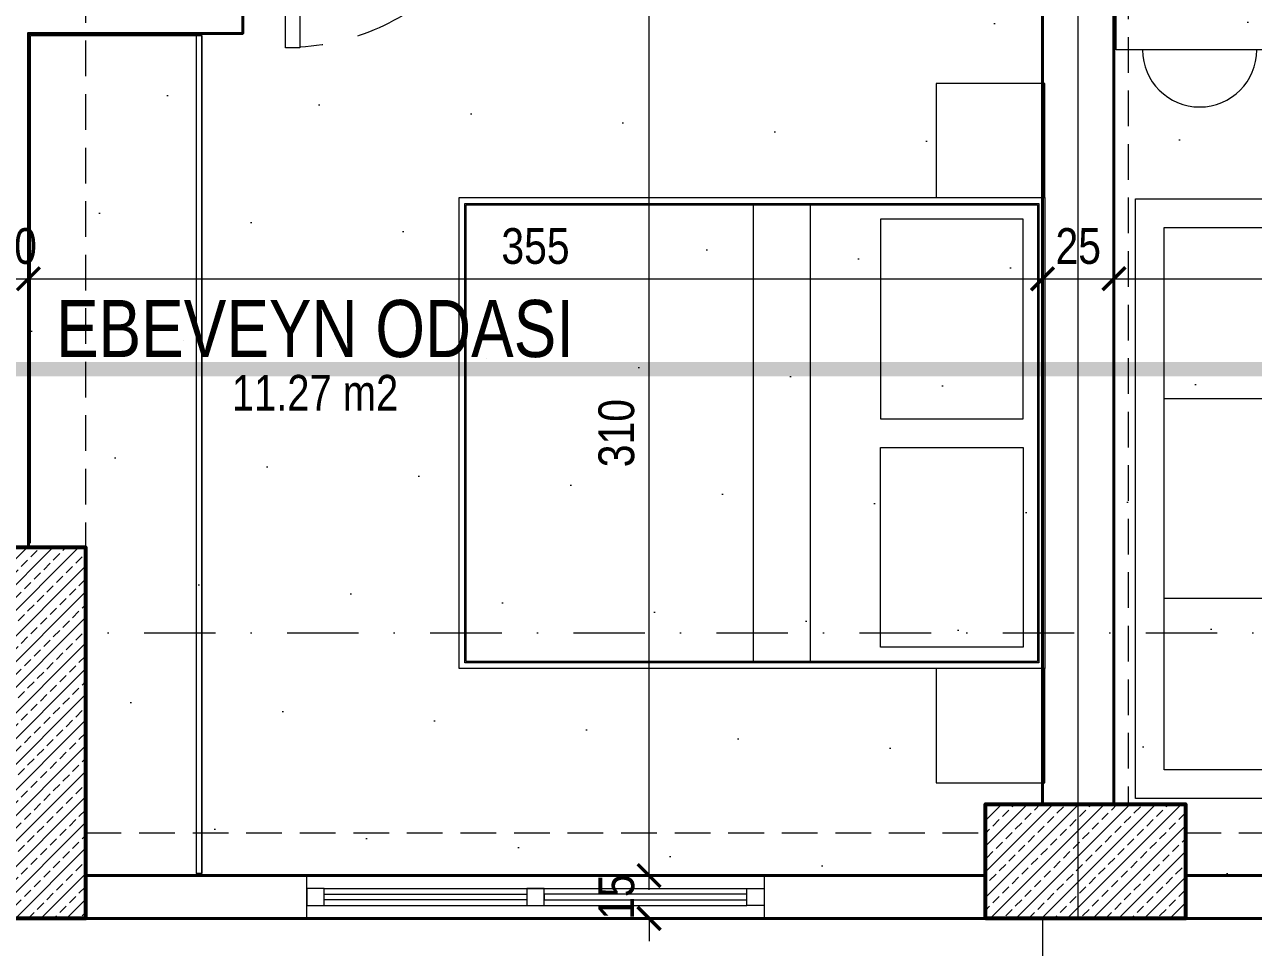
# Model space of a CAD drawing. Header units: centimetres. Extents: x 6300 to 11550, y 0 to 5300.
# Drawn here: x 7353.8 to 7783.9, y 1476.3 to 1799.5 of the extents above; entities that cross this region are included whole.
import ezdxf
from ezdxf.enums import TextEntityAlignment as Align
from ezdxf.xclip import XClip

# ---------------------------------------------------------------- set-up
doc = ezdxf.new("R2010")
doc.units = ezdxf.units.CM
doc.header["$LTSCALE"] = 100
doc.header["$XCLIPFRAME"] = 0
for name, pattern in [('D BLOK_AKS_NK$0$DASHDOT2', [0.5, 0.25, -0.125, 0, -0.125]), ('D BLOK_KESİT ÇİZGİSİ$0$DASHDOT', [1, 0.5, -0.25, 0, -0.25]), ('D BLOK_STA_NK$0$HIDDEN2', [0.1875, 0.125, -0.0625]), ('xref_1+1_B_PLAN$0$HIDDEN', [0.375, 0.25, -0.125])]:
    doc.linetypes.add(name, pattern=pattern)
for name, color, linetype, lineweight in [('D BLOK_AKS_NK$0$MYD - AKS', 8, 'D BLOK_AKS_NK$0$DASHDOT2', 15), ('D BLOK_KESİT ÇİZGİSİ$0$MYD - TEXT-KESIT', 3, 'D BLOK_KESİT ÇİZGİSİ$0$DASHDOT', 18), ('D BLOK_STA_NK$0$MYD - B-H', 37, 'Continuous', 20), ('D BLOK_STA_NK$0$MYD - BA', 6, 'Continuous', 53), ('D BLOK_STA_NK$0$MYD - IZ-1', 8, 'D BLOK_STA_NK$0$HIDDEN2', 20), ('D BLOK_STA_NK$0$MYD - WIPEOUT', 241, 'Continuous', 0), ('D BLOK_ZK$0$MYD - DIM-IC', 10, 'Continuous', 20), ('xref_1+1_A2_PLAN$0$MYD - DUVAR', 4, 'Continuous', 40), ('xref_1+1_A2_PLAN$0$SAA_TEFRİS', 254, 'Continuous', 5), ('xref_1+1_B_PLAN$0$MYD - CAM', 3, 'Continuous', 5), ('xref_1+1_B_PLAN$0$MYD - CAM-PER', 8, 'Continuous', 15), ('xref_1+1_B_PLAN$0$MYD - DUVAR', 4, 'Continuous', 40), ('xref_1+1_B_PLAN$0$MYD - GOR-ARKA', 8, 'Continuous', 9), ('xref_1+1_B_PLAN$0$MYD - KAPI', 2, 'Continuous', 20), ('xref_1+1_B_PLAN$0$SAA_TEFRİS', 254, 'Continuous', 5), ('xref_1+1_B_TEXT$0$MYD - TEXT', 7, 'Continuous', 20), ('xref_1+1_B_TEXT$0$MYD - TEXT-M2', 1, 'Continuous', 20)]:
    doc.layers.add(name, color=color, linetype=linetype, lineweight=lineweight)
for name, color, linetype, lineweight, plot in [('xref_1+1_A2_PLAN$0$MYD - ALAN-BRUT', 190, 'Continuous', 9, False), ('xref_1+1_A2_TEXT$0$MYD - ALAN-BRUT', 190, 'Continuous', 9, False), ('xref_1+1_A2_TEXT$0$MYD - ALAN-NET', 30, 'Continuous', 9, False), ('xref_1+1_B_PLAN$0$MYD - ALAN-BRUT', 190, 'Continuous', 9, False), ('xref_1+1_B_TEXT$0$MYD - ALAN-BRUT', 190, 'Continuous', 9, False), ('xref_1+1_B_TEXT$0$MYD - ALAN-NET', 30, 'Continuous', 9, False)]:
    doc.layers.add(name, color=color, linetype=linetype, lineweight=lineweight, plot=plot)
doc.styles.add('D BLOK_KESİT ÇİZGİSİ$0$MYD_4.00mm', font='ARIALN.TTF', dxfattribs={"height": 40})
doc.styles.add('D BLOK_ZK$0$MYD_1.25mm', font='ARIALN.TTF', dxfattribs={"height": 12.5})
doc.styles.add('xref_1+1_B_TEXT$0$0ZG_2.50mm_B', font='arial.ttf', dxfattribs={"width": 0.8, "height": 25})
doc.styles.add('xref_1+1_B_TEXT$0$0ZG_4.00mm_B', font='arial.ttf', dxfattribs={"width": 0.8, "height": 40})
doc.styles.add('xref_1+1_B_TEXT$0$Standard', font='arial.ttf')
doc.dimstyles.new('D BLOK_ZK$0$MYD_DIM050', dxfattribs={"dimscale": 0, "dimtxt": 12.5, "dimasz": 8, "dimexe": 5, "dimexo": 0, "dimgap": 5, "dimtad": 1, "dimdec": 1, "dimrnd": 0.5, "dimzin": 12, "dimdsep": 46, "dimtxsty": 'D BLOK_ZK$0$MYD_1.25mm', "dimblk": 'D BLOK_ZK$0$_ARCHTICK', "dimcen": 0.09, "dimdle": 5, "dimclrd": 256, "dimclre": 256, "dimclrt": 256, "dimadec": 0, "dimazin": 0, "dimtfac": 1, "dimtdec": 1, "dimtix": 1, "dimtofl": 0, "dimtmove": 2, "dimatfit": 1, "dimldrblk": 'D BLOK_ZK$0$_ARCHTICK', "dimfxl": 30, "dimfxlon": 1, "dimtolj": 1, "dimtzin": 0, "dimlwd": -1, "dimlwe": -1, "dimarcsym": 0})

# ---------------------------------------------------------------- blocks, each defined once
blk = doc.blocks.new('xref_1+1_B_TEXT$0$TAG_MAHAL_01')
at = {"style": 'xref_1+1_B_TEXT$0$Standard', "width": 0.65, "flags": 1}
blk.add_attdef('M2', text='', height=20, dxfattribs=at).set_placement((0, 0), align=Align.MIDDLE_RIGHT)
at = {"layer": 'xref_1+1_B_TEXT$0$MYD - TEXT', "style": 'xref_1+1_B_TEXT$0$0ZG_4.00mm_B', "width": 0.8}
blk.add_attdef('MAHAL_ADI', text='', height=40, dxfattribs=at).set_placement((0, -32.5), align=Align.MIDDLE_CENTER)
at = {"layer": 'xref_1+1_B_TEXT$0$MYD - TEXT-M2', "style": 'xref_1+1_B_TEXT$0$0ZG_2.50mm_B', "width": 0.8}
blk.add_attdef('MAHAL_M2', text='', height=25, dxfattribs=at).set_placement((0, -77.5), align=Align.MIDDLE_CENTER)
blk = doc.blocks.new('xref_1+1_B_TEXT')
at = {"layer": 'xref_1+1_B_TEXT$0$MYD - ALAN-NET'}
h = blk.add_hatch(dxfattribs=at)
h.set_pattern_fill('DOTS', color=1, scale=30, angle=60)
h.paths.add_polyline_path([(752.28, 390.61), (502.28, 390.61), (502.28, 295.61), (752.28, 295.61)])
h.paths.add_polyline_path([(1097.28, 305.61), (782.28, 305.61), (782.28, 420.61), (762.28, 420.61), (762.28, 600.61), (837.28, 600.61), (837.28, 675.61), (947.28, 675.61), (947.28, 615.61), (1117.28, 615.61), (1117.28, 330.61), (1097.28, 330.61)])
h.paths.add_polyline_path([(752.28, 405.61), (477.28, 405.61), (477.28, 450.61), (452.28, 450.61), (452.28, 930.61), (477.28, 930.61), (477.28, 933.11), (727.28, 933.11), (727.28, 908.11), (752.28, 908.11)])
h.paths.add_polyline_path([(947.28, 875.61), (782.28, 875.61), (782.28, 860.61), (762.28, 860.61), (762.28, 790.61), (752.28, 790.61), (752.28, 685.61), (947.28, 685.61)])
h.paths.add_polyline_path([(1057.28, 795.61), (1057.28, 875.61), (957.28, 875.61), (957.28, 625.61), (1117.28, 625.61), (1117.28, 795.61)])
h.paths.add_polyline_path([(762.28, 679.86), (827.28, 679.86), (827.28, 610.61), (762.28, 610.61)])
at = {"layer": 'xref_1+1_B_TEXT$0$MYD - ALAN-BRUT'}
blk.add_lwpolyline([(497.28, 290.61), (1129.78, 290.61), (1129.78, 805.61), (1067.28, 805.61), (1067.28, 890.61), (782.28, 890.61), (782.28, 918.11), (737.28, 918.11), (737.28, 960.61), (437.28, 960.61), (437.28, 390.61), (497.28, 390.61)], close=True, dxfattribs=at)
at = {"layer": 'xref_1+1_B_TEXT$0$MYD - ALAN-NET'}
blk.add_lwpolyline([(1097.28, 305.61), (782.28, 305.61), (782.28, 420.61), (762.28, 420.61), (762.28, 600.61), (837.28, 600.61), (837.28, 675.61), (947.28, 675.61), (947.28, 615.61), (1117.28, 615.61), (1117.28, 330.61), (1097.28, 330.61)], close=True, dxfattribs=at)
ref = blk.add_blockref('xref_1+1_B_TEXT$0$TAG_MAHAL_01', (862.6, 513.51), dxfattribs=dict(xscale=0.5, yscale=0.5, zscale=0.5))
ref.add_attrib('MAHAL_ADI', 'EBEVEYN ODASI', dxfattribs={"layer": 'xref_1+1_B_TEXT$0$MYD - TEXT', "height": 20, "style": 'xref_1+1_B_TEXT$0$0ZG_4.00mm_B', "width": 0.8}).set_placement((862.6, 497.26), align=Align.MIDDLE_CENTER)
ref.add_attrib('MAHAL_M2', '11.27 m2', dxfattribs={"layer": 'xref_1+1_B_TEXT$0$MYD - TEXT-M2', "height": 12.5, "style": 'xref_1+1_B_TEXT$0$0ZG_2.50mm_B', "width": 0.8}).set_placement((862.6, 474.76), align=Align.MIDDLE_CENTER)
blk = doc.blocks.new('xref_1+1_B_PLAN$0$KAPI - 090')
at = {"layer": 'xref_1+1_B_PLAN$0$MYD - KAPI', "ltscale": 2}
for points in [[(10, 80), (5, 80), (5, 0), (10, 0), (10, 80)], [(0, 0), (5, 0)], [(85, 0), (90, 0)]]:
    blk.add_lwpolyline(points, dxfattribs=at)
at = {"layer": 'xref_1+1_B_PLAN$0$MYD - KAPI', "linetype": 'xref_1+1_B_PLAN$0$HIDDEN'}
blk.add_lwpolyline([(85, 0, 0.396012), (10, 79.84)], format="xyb", dxfattribs=at)
blk = doc.blocks.new('*U375')
at = {"layer": 'xref_1+1_B_PLAN$0$MYD - GOR-ARKA'}
blk.add_lwpolyline([(5, 0), (-75, 0), (-75, -10), (5, -10)], close=True, dxfattribs=at)
at = {"layer": 'xref_1+1_B_PLAN$0$MYD - KAPI'}
for points in [[(-80, -11), (-80, 1), (-86, 1), (-86, 0), (-75, 0), (-75, -10), (-86, -10), (-86, -11)], [(5, -10), (5, 0), (16, 0), (16, 1), (16, 1), (10, 1), (10, -11), (16, -11), (16, -10)]]:
    blk.add_lwpolyline(points, close=True, dxfattribs=at)
at = {"layer": 'xref_1+1_B_PLAN$0$MYD - KAPI', "xscale": -1, "rotation": 1.636399016291535e-07}
blk.add_blockref('xref_1+1_B_PLAN$0$KAPI - 090', (10, 0), dxfattribs=at)
blk = doc.blocks.new('xref_1+1_B_PLAN$0$Pencere - 160x20')
at = {"layer": 'xref_1+1_B_PLAN$0$MYD - CAM'}
for points in [[(6, -10.5), (6, -4.5), (0, -4.5), (0, -10.5), (6, -10.5)], [(83, -10.5), (83, -4.5), (77, -4.5), (77, -10.5), (83, -10.5)], [(154, -10.5), (154, -4.5), (160, -4.5), (160, -10.5), (154, -10.5)]]:
    blk.add_lwpolyline(points, dxfattribs=at)
for points in [[(6, -8.5), (6, -6.5), (77, -6.5), (77, -8.5)], [(154, -8.5), (154, -6.5), (83, -6.5), (83, -8.5)]]:
    blk.add_lwpolyline(points, close=True, dxfattribs=at)
at = {"layer": 'xref_1+1_B_PLAN$0$MYD - CAM-PER'}
blk.add_lwpolyline([(0, 0), (160, 0), (160, -15), (0, -15)], close=True, dxfattribs=at)
for points in [[(6, -4.5), (154, -4.5)], [(6, -10.5), (154, -10.5)]]:
    blk.add_lwpolyline(points, dxfattribs=at)
blk = doc.blocks.new('xref_1+1_B_PLAN$0$yatak 160x200')
at = {"layer": 'xref_1+1_B_PLAN$0$SAA_TEFRİS', "elevation": 0}
for points in [[(72993.6, -55381.27), (72993.6, -55546.27), (73198.6, -55546.27), (73198.6, -55381.27)], [(72995.6, -55383.27), (72995.6, -55544.27), (73196.6, -55544.27), (73196.6, -55383.27)], [(72996.1, -55383.77), (72996.1, -55543.77), (73196.1, -55543.77), (73196.1, -55383.77)], [(73141.1, -55458.77), (73191.1, -55458.77), (73191.1, -55388.77), (73141.1, -55388.77)], [(73141.1, -55468.77), (73191.1, -55468.77), (73191.1, -55538.77), (73141.1, -55538.77)]]:
    blk.add_lwpolyline(points, close=True, dxfattribs=at)
for points in [[(73096.65, -55383.77), (73096.65, -55543.77)], [(73116.65, -55383.77), (73116.65, -55543.77)]]:
    blk.add_lwpolyline(points, dxfattribs=at)
blk = doc.blocks.new('xref_1+1_B_PLAN')
at = {"layer": 'xref_1+1_B_PLAN$0$MYD - ALAN-BRUT'}
blk.add_lwpolyline([(437.28, 946.29), (497.28, 946.29), (497.28, 1046.29), (1132.28, 1046.29), (1132.28, 446.29), (767.28, 446.29), (767.28, 363.79), (437.28, 363.79)], close=True, dxfattribs=at)
at = {"layer": 'xref_1+1_B_PLAN$0$MYD - DUVAR'}
for points in [[(1132.28, 446.29), (767.28, 446.29), (767.28, 363.79), (437.28, 363.79), (437.28, 946.29), (752.28, 946.29), (752.28, 1046.29), (1132.28, 1046.29)], [(947.28, 721.29), (1117.28, 721.29), (1117.28, 1031.29), (762.28, 1031.29), (762.28, 736.29), (837.28, 736.29), (837.28, 661.29), (947.28, 661.29)]]:
    blk.add_lwpolyline(points, close=True, dxfattribs=at)
at = {"layer": 'xref_1+1_B_PLAN$0$SAA_TEFRİS'}
blk.add_lwpolyline([(763.03, 914.79), (763.03, 737.04), (823.03, 737.04), (823.03, 1030.54), (821.03, 1030.54)], dxfattribs=at)
for points in [[(823.03, 737.04), (821.03, 737.04), (821.03, 1030.54), (823.03, 1030.54)], [(1118.03, 998.79), (1118.03, 958.79), (1080.03, 958.79), (1080.03, 998.79)], [(1118.03, 793.79), (1118.03, 753.79), (1080.03, 753.79), (1080.03, 793.79)]]:
    blk.add_lwpolyline(points, close=True, dxfattribs=at)
at = {"layer": 'xref_1+1_B_PLAN$0$MYD - CAM', "xscale": -1, "rotation": 180}
blk.add_blockref('xref_1+1_B_PLAN$0$Pencere - 160x20', (859.78, 1031.29), dxfattribs=at)
at = {"layer": 'xref_1+1_B_PLAN$0$MYD - KAPI', "xscale": -1}
blk.add_blockref('*U375', (857.28, 661.29), dxfattribs=at)
at = {"layer": 'xref_1+1_B_PLAN$0$SAA_TEFRİS'}
blk.add_blockref('xref_1+1_B_PLAN$0$yatak 160x200', (-72080.56, 56340.06, 0), dxfattribs=at)
blk = doc.blocks.new('xref_1+1_A2_TEXT')
at = {"layer": 'xref_1+1_A2_TEXT$0$MYD - ALAN-NET'}
h = blk.add_hatch(dxfattribs=at)
h.set_pattern_fill('DOTS', color=1, scale=30, angle=60)
h.set_pattern_definition([(60, (-1963.646, 10066.606), (-29.3382, 44.43473), [0, -47.625])])
h.paths.add_polyline_path([(863.9, 898.03), (863.9, 598.03), (843.9, 598.03), (843.9, 568.03), (553.9, 568.03), (553.9, 898.03)])
h.paths.add_polyline_path([(673.9, 1138.03), (543.9, 1138.03), (543.9, 908.03), (673.9, 908.03)])
h.paths.add_polyline_path([(683.9, 1138.03), (788.9, 1138.03), (788.9, 1053.03), (863.9, 1053.03), (863.9, 908.03), (758.9, 908.03), (758.9, 913.03), (683.9, 913.03)])
h.paths.add_polyline_path([(543.9, 1138.03), (288.9, 1138.03), (288.9, 1068.03), (243.9, 1068.03), (243.9, 593.03), (268.9, 593.03), (268.9, 568.03), (543.9, 568.03)])
h.paths.add_polyline_path([(548.9, 553.03), (308.9, 553.03), (308.9, 478.03), (548.9, 478.03)])
at = {"layer": 'xref_1+1_A2_TEXT$0$MYD - ALAN-BRUT'}
blk.add_lwpolyline([(231.4, 1078.03), (278.9, 1078.03), (278.9, 1153.03), (798.9, 1153.03), (798.9, 1063.03), (876.4, 1063.03), (876.4, 553.03), (553.9, 553.03), (553.9, 473.03), (303.9, 473.03), (303.9, 553.03), (231.4, 553.03)], close=True, dxfattribs=at)
at = {"layer": 'xref_1+1_A2_TEXT$0$MYD - ALAN-NET'}
blk.add_lwpolyline([(543.9, 1138.03), (288.9, 1138.03), (288.9, 1068.03), (243.9, 1068.03), (243.9, 593.03), (268.9, 593.03), (268.9, 568.03), (543.9, 568.03)], close=True, dxfattribs=at)
blk = doc.blocks.new('xref_1+1_A2_PLAN$0$A$Ca6f6c93e')
at = {"layer": 'xref_1+1_A2_PLAN$0$SAA_TEFRİS'}
for p, q in [((-232.43, 262.06), (-292.43, 262.06)), ((-232.43, 192.06), (-292.43, 192.06))]:
    blk.add_line(p, q, dxfattribs=at)
blk.add_lwpolyline([(-189.25, 454.25), (-189.25, 384.25), (-309.25, 384.25), (-309.25, 454.25)], close=True, dxfattribs=at)
for points in [[(-152.43, 122.06), (-302.43, 122.06), (-302.43, 332.06), (-232.43, 332.06), (-232.43, 192.06), (-152.43, 192.06), (-152.43, 122.06)], [(-162.43, 192.06), (-162.43, 132.06), (-292.43, 132.06), (-292.43, 322.06), (-232.43, 322.06)]]:
    blk.add_lwpolyline(points, dxfattribs=at)
blk.add_arc((-280, 384.25), 20, 180, 0, dxfattribs=at)
blk = doc.blocks.new('xref_1+1_A2_PLAN')
at = {"layer": 'xref_1+1_A2_PLAN$0$MYD - ALAN-BRUT'}
blk.add_lwpolyline([(263.59, 1041.39), (933.59, 1041.39), (933.59, 441.39), (598.59, 441.39), (598.59, 361.39), (348.59, 361.39), (348.59, 441.39), (263.59, 441.39)], close=True, dxfattribs=at)
at = {"layer": 'xref_1+1_A2_PLAN$0$MYD - DUVAR'}
for points in [[(908.59, 1041.39), (933.59, 1041.39), (933.59, 441.39), (263.59, 441.39), (263.59, 1041.39), (843.59, 1041.39), (843.59, 1011.39), (908.59, 1011.39)], [(718.59, 1026.39), (333.59, 1026.39), (333.59, 956.39), (288.59, 956.39), (288.59, 456.39), (588.59, 456.39), (588.59, 796.39), (718.59, 796.39)]]:
    blk.add_lwpolyline(points, close=True, dxfattribs=at)
blk.add_blockref('xref_1+1_A2_PLAN$0$A$Ca6f6c93e', (598.59, 361.39))
blk = doc.blocks.new('D BLOK_STA_NK')
for points in [[(1045.11, 1616.42), (1075.11, 1616.42), (1075.11, 1486.42), (1045.11, 1486.42)], [(1390.11, 1526.42), (1460.11, 1526.42), (1460.11, 1486.42), (1390.11, 1486.42)]]:
    blk.add_wipeout(points).dxf.layer = 'D BLOK_STA_NK$0$MYD - WIPEOUT'
at = {"layer": 'D BLOK_STA_NK$0$MYD - B-H'}
h = blk.add_hatch(dxfattribs=at)
h.set_pattern_fill('ANSI33', color=256)
h.paths.add_polyline_path([(1045.11, 1486.42), (1045.11, 1616.42), (1075.11, 1616.42), (1075.11, 1486.42)])
h = blk.add_hatch(dxfattribs=at)
h.set_pattern_fill('ANSI33', color=256)
h.paths.add_polyline_path([(1390.11, 1486.42), (1390.11, 1526.42), (1460.11, 1526.42), (1460.11, 1486.42)])
at = {"layer": 'D BLOK_STA_NK$0$MYD - BA'}
for points in [[(1045.11, 1486.42), (1045.11, 1616.42), (1075.11, 1616.42), (1075.11, 1486.42)], [(1390.11, 1486.42), (1390.11, 1526.42), (1460.11, 1526.42), (1460.11, 1486.42)]]:
    blk.add_lwpolyline(points, close=True, dxfattribs=at)
at = {"layer": 'D BLOK_STA_NK$0$MYD - IZ-1', "color": 215, "true_color": 0xa953a0}
for points in [[(1045.11, 1616.42), (1045.11, 2056.42), (1075.11, 2056.42), (1075.11, 1616.42)], [(1410.11, 1526.42), (1410.11, 2001.42), (1440.11, 2001.42), (1440.11, 1526.42)], [(1075.11, 1516.42), (1390.11, 1516.42), (1390.11, 1486.42), (1075.11, 1486.42)], [(1460.11, 1516.42), (2035.11, 1516.42), (2035.11, 1486.42), (1460.11, 1486.42)]]:
    blk.add_lwpolyline(points, close=True, dxfattribs=at)
blk = doc.blocks.new('D BLOK_AKS_NK')
at = {"layer": 'D BLOK_AKS_NK$0$MYD - AKS'}
for points in [[(1410.11, 3540.24), (1410.11, 942.88)], [(193.78, 1586.42), (4534.65, 1586.42)], [(193.78, 1486.42), (4534.65, 1486.42)]]:
    blk.add_lwpolyline(points, dxfattribs=at)
blk = doc.blocks.new('*U561')
at = {"layer": 'D BLOK_KESİT ÇİZGİSİ$0$MYD - TEXT-KESIT', "ltscale": 0.4, "const_width": 5}
blk.add_lwpolyline([(0, -4339.09), (0, -4249.09), (70, -4179.24), (0, -4109.09), (0, -330), (70, -260), (0, -190), (0, -100)], dxfattribs=at)
at = {"layer": 'D BLOK_KESİT ÇİZGİSİ$0$MYD - TEXT-KESIT', "color": 3, "style": 'D BLOK_KESİT ÇİZGİSİ$0$MYD_4.00mm'}
for tag, p in [('KESIT_ADI', (0, -50)), ('KESIT_ADI2', (0, -4389.09))]:
    blk.add_attdef(tag, text='', height=40, dxfattribs=at).set_placement(p, align=Align.MIDDLE_CENTER)
blk = doc.blocks.new('D BLOK_KESİT ÇİZGİSİ')
at = {"rotation": 90}
blk.add_blockref('*U561', (127.37, 1678.85), dxfattribs=at)
blk = doc.blocks.new('D BLOK_ZK$0$_ARCHTICK')
at = {"color": 0, "linetype": 'ByBlock', "const_width": 0.15}
blk.add_lwpolyline([(-0.5, -0.5), (0.5, 0.5)], dxfattribs=at)
blk = doc.blocks.new('*D160')
at = {"layer": 'D BLOK_ZK$0$MYD - DIM-IC', "transparency": 16777216}
for p, q in [((1272.37, 1501.42), (1272.37, 1509.42)), ((1272.37, 1501.42), (1267.37, 1501.42)), ((1272.37, 1486.42), (1267.37, 1486.42)), ((1272.37, 1486.42), (1272.37, 1478.42))]:
    blk.add_line(p, q, dxfattribs=at)
at = {"layer": 'Defpoints', "color": 0, "transparency": 16777216}
for p in [(1272.37, 1501.42), (1272.37, 1501.42), (1272.37, 1486.42)]:
    blk.add_point(p, dxfattribs=at)
at = {"layer": 'D BLOK_ZK$0$MYD - DIM-IC', "transparency": 16777216, "xscale": 8, "yscale": 8, "zscale": 8}
for p, rotation in [((1272.37, 1501.42), 270), ((1272.37, 1486.42), 90)]:
    blk.add_blockref('D BLOK_ZK$0$_ARCHTICK', p, dxfattribs=dict(at, rotation=rotation))
at = {"layer": 'D BLOK_ZK$0$MYD - DIM-IC', "transparency": 16777216, "insert": (1260.99, 1493.92), "char_height": 12.5, "attachment_point": 5, "rotation": 90, "style": 'D BLOK_ZK$0$MYD_1.25mm'}
blk.add_mtext('\\A1;15', dxfattribs=at)
blk = doc.blocks.new('*D161')
at = {"layer": 'D BLOK_ZK$0$MYD - DIM-IC', "transparency": 16777216}
for p, q in [((1272.37, 1496.42), (1272.37, 1816.42)), ((1272.37, 1811.42), (1277.37, 1811.42)), ((1272.37, 1501.42), (1277.37, 1501.42))]:
    blk.add_line(p, q, dxfattribs=at)
at = {"layer": 'Defpoints', "color": 0, "transparency": 16777216}
for p in [(1272.37, 1811.42), (1272.37, 1811.42), (1272.37, 1501.42)]:
    blk.add_point(p, dxfattribs=at)
at = {"layer": 'D BLOK_ZK$0$MYD - DIM-IC', "transparency": 16777216, "xscale": 8, "yscale": 8, "zscale": 8}
for p, rotation in [((1272.37, 1811.42), 90), ((1272.37, 1501.42), 270)]:
    blk.add_blockref('D BLOK_ZK$0$_ARCHTICK', p, dxfattribs=dict(at, rotation=rotation))
at = {"layer": 'D BLOK_ZK$0$MYD - DIM-IC', "transparency": 16777216, "insert": (1260.99, 1656.42), "char_height": 12.5, "attachment_point": 5, "rotation": 90, "style": 'D BLOK_ZK$0$MYD_1.25mm'}
blk.add_mtext('\\A1;310', dxfattribs=at)
blk = doc.blocks.new('*D255')
at = {"layer": 'D BLOK_ZK$0$MYD - DIM-IC', "transparency": 16777216}
for p, q in [((1045.11, 1710.5), (1045.11, 1715.5)), ((1055.11, 1710.5), (1055.11, 1715.5)), ((1045.11, 1710.5), (1037.11, 1710.5)), ((1055.11, 1710.5), (1063.11, 1710.5))]:
    blk.add_line(p, q, dxfattribs=at)
at = {"layer": 'Defpoints', "color": 0, "transparency": 16777216}
for p in [(1045.11, 1710.5), (1055.11, 1710.5), (1055.11, 1710.5)]:
    blk.add_point(p, dxfattribs=at)
at = {"layer": 'D BLOK_ZK$0$MYD - DIM-IC', "transparency": 16777216, "xscale": 8, "yscale": 8, "zscale": 8}
blk.add_blockref('D BLOK_ZK$0$_ARCHTICK', (1045.11, 1710.5), dxfattribs=at)
at = {"layer": 'D BLOK_ZK$0$MYD - DIM-IC', "transparency": 16777216, "xscale": 8, "yscale": 8, "zscale": 8, "rotation": 180}
blk.add_blockref('D BLOK_ZK$0$_ARCHTICK', (1055.11, 1710.5), dxfattribs=at)
at = {"layer": 'D BLOK_ZK$0$MYD - DIM-IC', "transparency": 16777216, "insert": (1050.11, 1721.89), "char_height": 12.5, "attachment_point": 5, "style": 'D BLOK_ZK$0$MYD_1.25mm'}
blk.add_mtext('\\A1;10', dxfattribs=at)
blk = doc.blocks.new('*D256')
at = {"layer": 'D BLOK_ZK$0$MYD - DIM-IC', "transparency": 16777216}
for p, q in [((1055.11, 1710.5), (1055.11, 1715.5)), ((1410.11, 1710.5), (1410.11, 1715.5)), ((1050.11, 1710.5), (1415.11, 1710.5))]:
    blk.add_line(p, q, dxfattribs=at)
at = {"layer": 'Defpoints', "color": 0, "transparency": 16777216}
for p in [(1055.11, 1710.5), (1410.11, 1710.5), (1410.11, 1710.5)]:
    blk.add_point(p, dxfattribs=at)
at = {"layer": 'D BLOK_ZK$0$MYD - DIM-IC', "transparency": 16777216, "xscale": 8, "yscale": 8, "zscale": 8, "rotation": 180}
blk.add_blockref('D BLOK_ZK$0$_ARCHTICK', (1055.11, 1710.5), dxfattribs=at)
at = {"layer": 'D BLOK_ZK$0$MYD - DIM-IC', "transparency": 16777216, "xscale": 8, "yscale": 8, "zscale": 8}
blk.add_blockref('D BLOK_ZK$0$_ARCHTICK', (1410.11, 1710.5), dxfattribs=at)
at = {"layer": 'D BLOK_ZK$0$MYD - DIM-IC', "transparency": 16777216, "insert": (1232.61, 1721.89), "char_height": 12.5, "attachment_point": 5, "style": 'D BLOK_ZK$0$MYD_1.25mm'}
blk.add_mtext('\\A1;355', dxfattribs=at)
blk = doc.blocks.new('*D257')
at = {"layer": 'D BLOK_ZK$0$MYD - DIM-IC', "transparency": 16777216}
for p, q in [((1410.11, 1710.5), (1410.11, 1715.5)), ((1435.11, 1710.5), (1435.11, 1715.5)), ((1405.11, 1710.5), (1440.11, 1710.5))]:
    blk.add_line(p, q, dxfattribs=at)
at = {"layer": 'Defpoints', "color": 0, "transparency": 16777216}
for p in [(1410.11, 1710.5), (1435.11, 1710.5), (1435.11, 1710.5)]:
    blk.add_point(p, dxfattribs=at)
at = {"layer": 'D BLOK_ZK$0$MYD - DIM-IC', "transparency": 16777216, "xscale": 8, "yscale": 8, "zscale": 8, "rotation": 180}
blk.add_blockref('D BLOK_ZK$0$_ARCHTICK', (1410.11, 1710.5), dxfattribs=at)
at = {"layer": 'D BLOK_ZK$0$MYD - DIM-IC', "transparency": 16777216, "xscale": 8, "yscale": 8, "zscale": 8}
blk.add_blockref('D BLOK_ZK$0$_ARCHTICK', (1435.11, 1710.5), dxfattribs=at)
at = {"layer": 'D BLOK_ZK$0$MYD - DIM-IC', "transparency": 16777216, "insert": (1422.61, 1721.89), "char_height": 12.5, "attachment_point": 5, "style": 'D BLOK_ZK$0$MYD_1.25mm'}
blk.add_mtext('\\A1;25', dxfattribs=at)
blk = doc.blocks.new('*D258')
at = {"layer": 'D BLOK_ZK$0$MYD - DIM-IC', "transparency": 16777216}
for p, q in [((1435.11, 1710.5), (1435.11, 1715.5)), ((1430.11, 1710.5), (1740.11, 1710.5)), ((1735.11, 1710.5), (1735.11, 1705.5))]:
    blk.add_line(p, q, dxfattribs=at)
at = {"layer": 'Defpoints', "color": 0, "transparency": 16777216}
for p in [(1435.11, 1710.5), (1735.11, 1710.5), (1735.11, 1710.5)]:
    blk.add_point(p, dxfattribs=at)
at = {"layer": 'D BLOK_ZK$0$MYD - DIM-IC', "transparency": 16777216, "xscale": 8, "yscale": 8, "zscale": 8, "rotation": 180}
blk.add_blockref('D BLOK_ZK$0$_ARCHTICK', (1435.11, 1710.5), dxfattribs=at)
at = {"layer": 'D BLOK_ZK$0$MYD - DIM-IC', "transparency": 16777216, "xscale": 8, "yscale": 8, "zscale": 8}
blk.add_blockref('D BLOK_ZK$0$_ARCHTICK', (1735.11, 1710.5), dxfattribs=at)
at = {"layer": 'D BLOK_ZK$0$MYD - DIM-IC', "transparency": 16777216, "insert": (1585.11, 1721.89), "char_height": 12.5, "attachment_point": 5, "style": 'D BLOK_ZK$0$MYD_1.25mm'}
blk.add_mtext('\\A1;300', dxfattribs=at)
blk = doc.blocks.new('D BLOK_ZK')
for name in ['D BLOK_KESİT ÇİZGİSİ', 'D BLOK_AKS_NK']:
    blk.add_blockref(name, (0, 0))
ref = blk.add_blockref('xref_1+1_A2_PLAN', (1146.53, 1045.03))
XClip(ref).set_block_clipping_path([(176.2176028409, 273.2334127331), (932.0023244601, 1188.8997117804)])
ref = blk.add_blockref('xref_1+1_B_PLAN', (292.83, 2532.71), dxfattribs=dict(xscale=-1, rotation=180))
XClip(ref).set_block_clipping_path([(413.8075607235, 356.4930513798), (1131.2070493969, 1087.4358612753)])
blk.add_blockref('D BLOK_STA_NK', (0, 0))
ref = blk.add_blockref('xref_1+1_B_TEXT', (292.83, 1195.81))
XClip(ref).set_block_clipping_path([(134.2933191095, 16.1469460235), (3890.7886473708, 1929.6499255284)])
ref = blk.add_blockref('xref_1+1_A2_TEXT', (1191.22, 933.39))
XClip(ref).set_block_clipping_path([(95.0673462915, 179.7661740025), (875.1636947388, 1209.5544906878)])
at = {"layer": 'D BLOK_ZK$0$MYD - DIM-IC'}
for base, p1, p2, picture, middle in [((1272.37, 1811.42), (1272.37, 1501.42), (1272.37, 1811.42), '*D161', (1260.99, 1656.42)), ((1272.37, 1501.42), (1272.37, 1486.42), (1272.37, 1501.42), '*D160', (1260.99, 1493.92))]:
    dim = blk.add_linear_dim(base=base, p1=p1, p2=p2, angle=90, dimstyle='D BLOK_ZK$0$MYD_DIM050', override={"dimscale": 1}, dxfattribs=at)
    dim.commit()
    dim.dimension.update_dxf_attribs({"geometry": picture, "text_midpoint": middle})
for base, p1, p2, picture, middle in [((1055.11, 1710.5), (1045.11, 1710.5), (1055.11, 1710.5), '*D255', (1050.11, 1721.89)), ((1410.11, 1710.5), (1055.11, 1710.5), (1410.11, 1710.5), '*D256', (1232.61, 1721.89)), ((1435.11, 1710.5), (1410.11, 1710.5), (1435.11, 1710.5), '*D257', (1422.61, 1721.89)), ((1735.11, 1710.5), (1435.11, 1710.5), (1735.11, 1710.5), '*D258', (1585.11, 1721.89))]:
    dim = blk.add_linear_dim(base=base, p1=p1, p2=p2, dimstyle='D BLOK_ZK$0$MYD_DIM050', override={"dimscale": 1}, dxfattribs=at)
    dim.commit()
    dim.dimension.update_dxf_attribs({"geometry": picture, "text_midpoint": middle})

msp = doc.modelspace()

# ---------------------------------------------------------------- block references
ref = msp.add_blockref('D BLOK_ZK', (6300, 0))
XClip(ref).set_block_clipping_path([(24.9999999999, 25.0000000598), (4724.9999999999, 4424.0000000001)])

doc.saveas('drawing.dxf')
